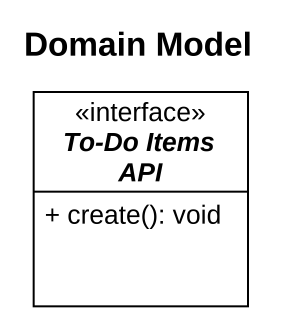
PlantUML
@startuml
title Domain Model
hide circle
hide empty members
skinparam classAttributeIconSize 0
interface "To-Do Items API" as To_Do_Items_API {
  + create(): void
}
@enduml
